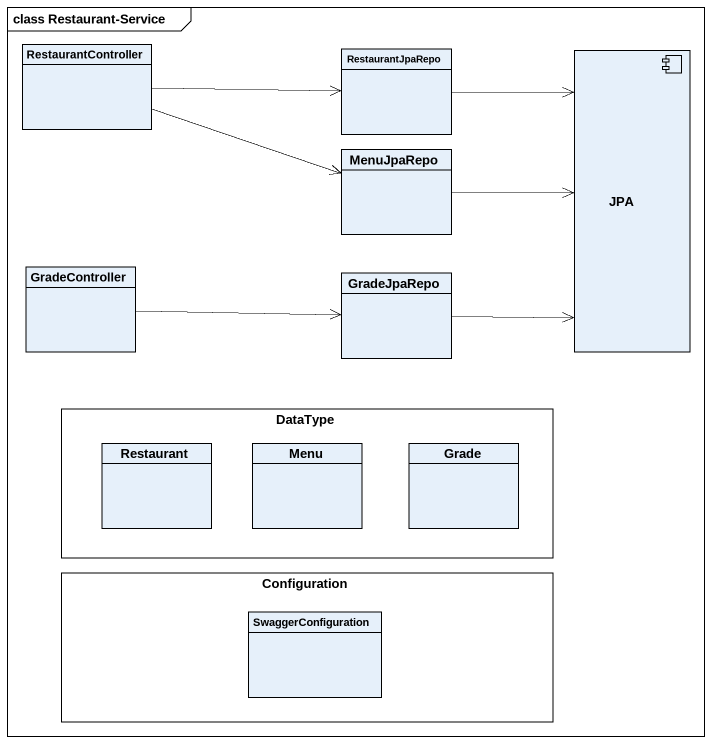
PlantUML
@startuml
mainframe class Restaurant-Service
allowmixing
hide circle
hide empty members
class RestaurantController
class RestaurantJpaRepo
component JPA
class MenuJpaRepo
class GradeController
class GradeJpaRepo
rectangle DataType {
  class Restaurant
  class Menu
  class Grade
}
rectangle Configuration {
  class SwaggerConfiguration
}
RestaurantController -right-> RestaurantJpaRepo
RestaurantController -right-> MenuJpaRepo
RestaurantJpaRepo -right-> JPA
MenuJpaRepo -right-> JPA
GradeController -right-> GradeJpaRepo
GradeJpaRepo -right-> JPA
@enduml
